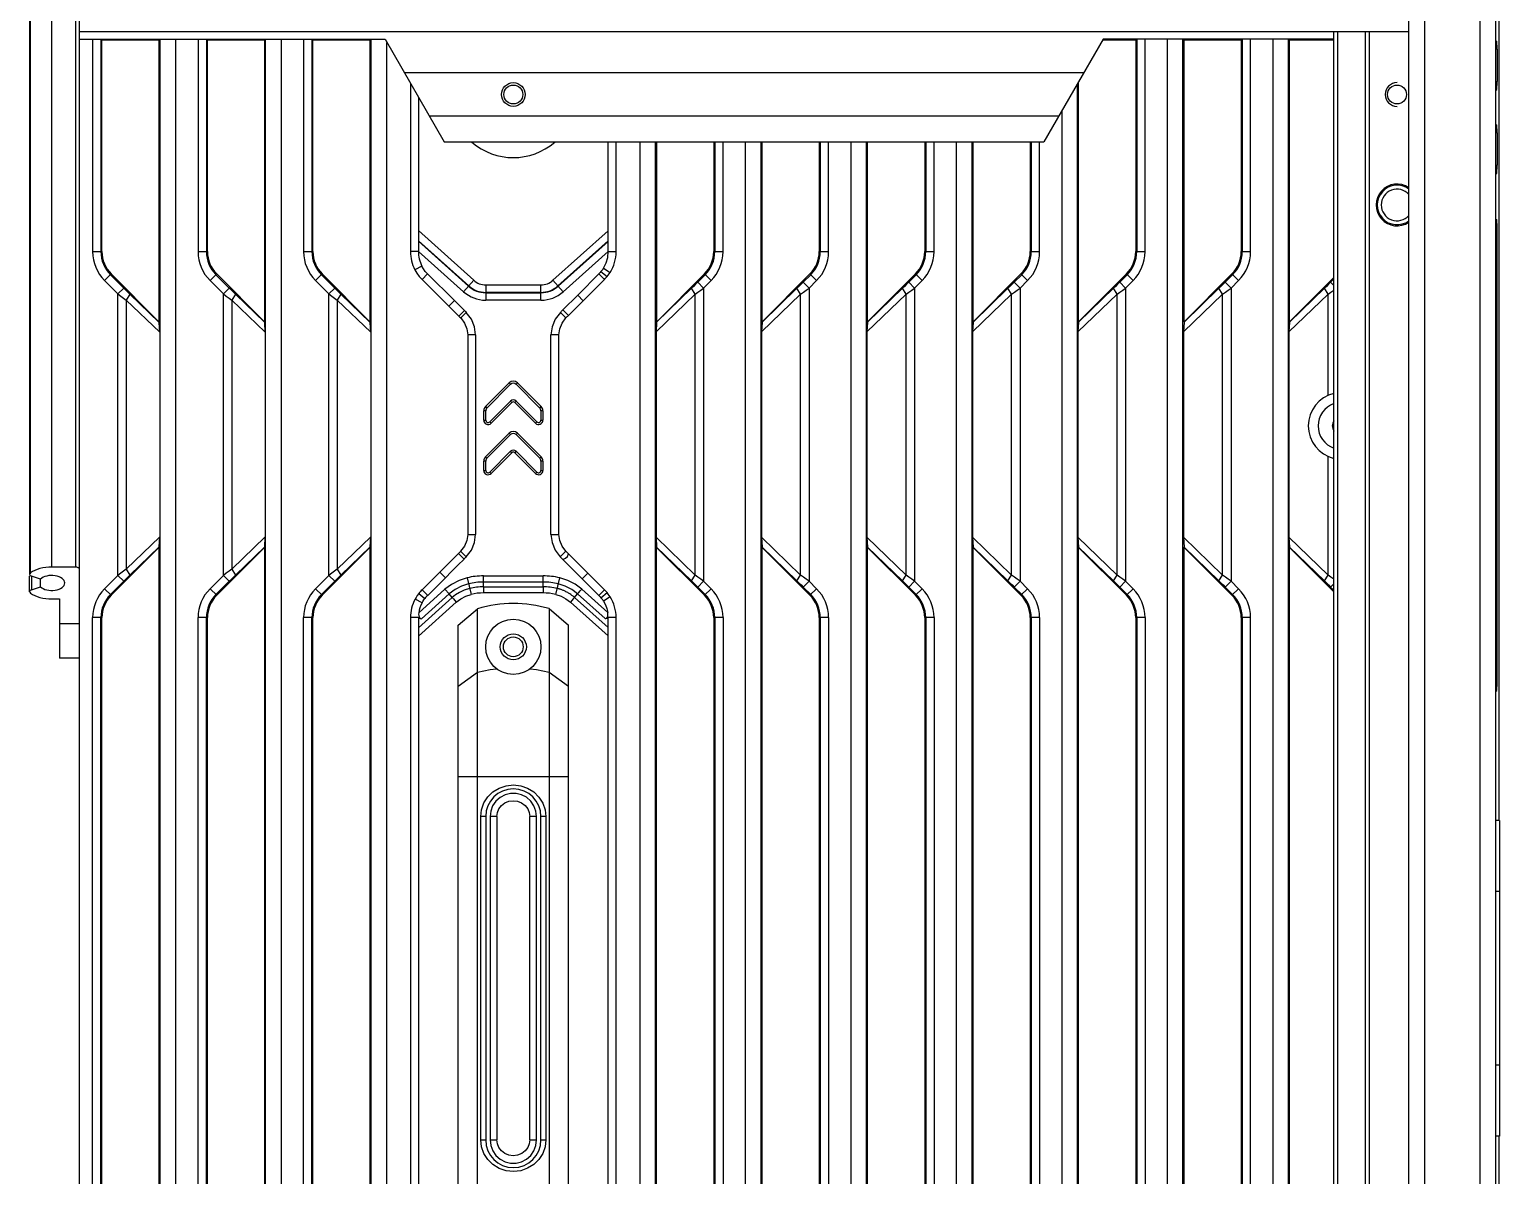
# Model space of a CAD drawing. Header units: millimetres. Extents: x -3132 to 28633, y 682 to 5849.
# Drawn here: x 3593.8 to 3780.2, y 1926.2 to 2071.5 of the extents above; entities that cross this region are included whole.
import ezdxf

# ---------------------------------------------------------------- set-up
doc = ezdxf.new("R2010")
doc.units = ezdxf.units.MM

msp = doc.modelspace()

# ---------------------------------------------------------------- linework, layer by layer
at = {"linetype": 'Continuous'}
for p, q in [((3600.154, 1837.759), (3600.154, 2564.759)), ((3768.654, 1864.759), (3768.654, 2537.759)), ((3770.654, 2537.759), (3770.654, 1864.759)), ((3777.654, 2537.759), (3777.654, 1864.759)), ((3779.654, 2537.759), (3779.654, 1864.759)), ((3593.957, 2002.639), (3593.957, 2166.992)), ((3596.654, 2003.372), (3596.654, 2166.259)), ((3599.654, 2166.259), (3599.654, 2003.372)), ((3780.054, 2076.159), (3780.054, 1971.259)), ((3593.842, 2075.373), (3593.842, 2002.455)), ((3600.154, 2071.259), (3768.654, 2071.259)), ((3600.154, 2070.259), (3638.898, 2070.259)), ((3601.83, 2070.259), (3601.83, 2043.343)), ((3602.895, 2070.265), (3602.883, 2043.343)), ((3610.244, 2070.127), (3603.018, 2070.127)), ((3603.018, 2043.343), (3603.018, 2070.127)), ((3610.375, 2070.258), (3610.244, 2070.127)), ((3610.244, 2070.127), (3610.244, 2034.46)), ((3610.386, 1847.259), (3610.386, 2070.259)), ((3612.383, 1847.259), (3612.383, 2070.259)), ((3615.2, 2070.259), (3615.2, 2043.343)), ((3616.265, 2070.265), (3616.253, 2043.343)), ((3623.614, 2070.127), (3616.388, 2070.127)), ((3616.388, 2043.343), (3616.388, 2070.127)), ((3623.745, 2070.258), (3623.614, 2070.127)), ((3623.614, 2070.127), (3623.614, 2034.46)), ((3623.756, 1847.259), (3623.756, 2070.259)), ((3625.753, 1847.259), (3625.753, 2070.259)), ((3628.57, 2070.259), (3628.57, 2043.343)), ((3629.635, 2070.265), (3629.623, 2043.343)), ((3636.984, 2070.127), (3629.758, 2070.127)), ((3629.758, 2043.343), (3629.758, 2070.127)), ((3637.115, 2070.258), (3636.984, 2070.127)), ((3636.984, 2070.127), (3636.984, 2034.46)), ((3637.126, 1847.259), (3637.126, 2070.259)), ((3638.898, 2070.259), (3646.404, 2057.259)), ((3729.909, 2070.259), (3722.404, 2057.259)), ((3734.03, 2070.127), (3729.833, 2070.127)), ((3759.154, 2070.259), (3729.909, 2070.259)), ((3734.118, 2070.216), (3734.03, 2070.127)), ((3734.03, 2070.127), (3734.03, 2043.343)), ((3734.156, 2070.259), (3734.118, 2070.216)), ((3734.162, 2070.265), (3734.164, 2043.343)), ((3735.217, 2043.343), (3735.217, 2070.259)), ((3738.035, 2070.259), (3738.035, 1847.259)), ((3740.027, 1847.259), (3740.027, 2070.259)), ((3740.042, 2070.258), (3740.173, 2070.127)), ((3747.4, 2070.127), (3740.173, 2070.127)), ((3740.173, 2034.455), (3740.173, 2070.127)), ((3747.488, 2070.216), (3747.4, 2070.127)), ((3747.4, 2070.127), (3747.4, 2043.343)), ((3747.526, 2070.259), (3747.488, 2070.216)), ((3747.532, 2070.265), (3747.534, 2043.343)), ((3748.587, 2043.343), (3748.587, 2070.259)), ((3751.405, 2070.259), (3751.405, 1865.259)), ((3753.397, 1865.259), (3753.397, 2070.259)), ((3753.412, 2070.258), (3753.543, 2070.127)), ((3759.154, 2070.127), (3753.543, 2070.127)), ((3753.543, 2034.455), (3753.543, 2070.127)), ((3759.154, 1865.259), (3759.154, 2071.259)), ((3759.654, 1865.259), (3759.654, 2071.259)), ((3763.154, 1867.259), (3763.154, 2071.259)), ((3763.654, 1890.259), (3763.654, 2071.259)), ((3639.123, 1847.259), (3639.123, 2069.87)), ((3779.654, 2070.119), (3779.784, 2069.988)), ((3779.654, 2069.988), (3779.784, 2069.988)), ((3779.834, 2068.99), (3779.654, 2068.99)), ((3779.834, 2068.99), (3779.834, 2064.888)), ((3727.455, 2066.009), (3641.352, 2066.009)), ((3642.124, 2064.672), (3642.124, 2043.343)), ((3726.657, 1847.259), (3726.657, 2064.627)), ((3726.803, 2034.455), (3726.803, 2064.879)), ((3779.654, 2064.888), (3779.834, 2064.888)), ((3643.123, 2062.941), (3643.123, 2043.374)), ((3779.784, 2063.889), (3779.654, 2063.889)), ((3779.654, 2063.759), (3779.784, 2063.889)), ((3724.665, 2061.175), (3724.665, 1847.259)), ((3724.28, 2060.509), (3644.527, 2060.509)), ((3779.654, 2059.517), (3779.784, 2059.387)), ((3779.654, 2059.387), (3779.784, 2059.387)), ((3646.404, 2057.259), (3722.404, 2057.259)), ((3667.185, 2043.359), (3667.185, 2057.259)), ((3668.184, 2043.347), (3668.184, 2057.259)), ((3671.185, 2057.259), (3671.185, 1847.259)), ((3673.177, 1847.259), (3673.177, 2057.259)), ((3673.323, 2034.455), (3673.323, 2057.259)), ((3680.55, 2057.259), (3680.55, 2043.343)), ((3680.683, 2057.259), (3680.684, 2043.343)), ((3681.737, 2043.343), (3681.737, 2057.259)), ((3684.555, 2057.259), (3684.555, 1847.259)), ((3686.547, 1847.259), (3686.547, 2057.259)), ((3686.693, 2034.455), (3686.693, 2057.259)), ((3693.92, 2057.259), (3693.92, 2043.343)), ((3694.053, 2057.259), (3694.054, 2043.343)), ((3695.107, 2043.343), (3695.107, 2057.259)), ((3697.925, 2057.259), (3697.925, 1847.259)), ((3699.917, 1847.259), (3699.917, 2057.259)), ((3700.063, 2034.455), (3700.063, 2057.259)), ((3707.29, 2057.259), (3707.29, 2043.343)), ((3707.423, 2057.259), (3707.424, 2043.343)), ((3708.477, 2043.343), (3708.477, 2057.259)), ((3711.295, 2057.259), (3711.295, 1847.259)), ((3713.287, 1847.259), (3713.287, 2057.259)), ((3713.433, 2034.455), (3713.433, 2057.259)), ((3720.66, 2057.259), (3720.66, 2043.343)), ((3720.793, 2057.259), (3720.794, 2043.343)), ((3721.847, 2043.343), (3721.847, 2057.259)), ((3779.834, 2058.388), (3779.654, 2058.388)), ((3779.834, 2058.388), (3779.834, 2054.286)), ((3779.654, 2054.286), (3779.834, 2054.286)), ((3779.784, 2053.287), (3779.654, 2053.287)), ((3779.654, 2053.157), (3779.784, 2053.287)), ((3650.13, 2039.715), (3643.123, 2046.002)), ((3667.184, 2045.976), (3660.181, 2039.712)), ((3779.654, 2047.517), (3779.784, 2047.387)), ((3779.654, 2047.387), (3779.784, 2047.387)), ((3779.834, 2046.388), (3779.654, 2046.388)), ((3779.834, 1988.716), (3779.834, 2046.388)), ((3649.497, 2039.009), (3643.124, 2044.727)), ((3643.124, 2044.668), (3649.467, 2038.976)), ((3667.184, 2044.703), (3660.814, 2039.005)), ((3660.843, 2038.972), (3667.184, 2044.644)), ((3601.83, 2043.343), (3603.018, 2043.343)), ((3615.2, 2043.343), (3616.388, 2043.343)), ((3628.57, 2043.343), (3629.758, 2043.343)), ((3643.124, 2043.374), (3648.834, 2038.27)), ((3661.476, 2038.265), (3667.184, 2043.359)), ((3667.185, 2043.359), (3668.184, 2043.344)), ((3680.55, 2043.343), (3681.737, 2043.343)), ((3693.92, 2043.343), (3695.107, 2043.343)), ((3707.29, 2043.343), (3708.477, 2043.343)), ((3720.66, 2043.343), (3721.847, 2043.343)), ((3734.03, 2043.343), (3735.217, 2043.343)), ((3747.4, 2043.343), (3748.587, 2043.343)), ((3604.189, 2040.514), (3603.349, 2039.674)), ((3604.094, 2040.419), (3605.782, 2038.732)), ((3610.244, 2034.46), (3604.189, 2040.514)), ((3617.559, 2040.514), (3616.719, 2039.674)), ((3617.464, 2040.419), (3619.152, 2038.732)), ((3623.614, 2034.46), (3617.559, 2040.514)), ((3630.929, 2040.514), (3630.089, 2039.674)), ((3630.834, 2040.419), (3632.522, 2038.732)), ((3636.984, 2034.46), (3630.929, 2040.514)), ((3643.571, 2041.505), (3642.679, 2041.053)), ((3644.291, 2040.531), (3643.59, 2039.818)), ((3647.695, 2037.132), (3644.291, 2040.531)), ((3666.087, 2040.62), (3663.31, 2037.835)), ((3665.997, 2040.529), (3666.699, 2039.817)), ((3666.264, 2040.817), (3667.03, 2040.175)), ((3666.585, 2041.243), (3667.428, 2040.703)), ((3679.378, 2040.514), (3673.323, 2034.455)), ((3679.473, 2040.419), (3678.523, 2039.469)), ((3680.218, 2039.674), (3679.378, 2040.514)), ((3692.748, 2040.514), (3686.693, 2034.455)), ((3692.843, 2040.419), (3691.893, 2039.469)), ((3693.588, 2039.674), (3692.748, 2040.514)), ((3706.118, 2040.514), (3700.063, 2034.455)), ((3706.213, 2040.419), (3705.263, 2039.469)), ((3706.958, 2039.674), (3706.118, 2040.514)), ((3719.488, 2040.514), (3713.433, 2034.455)), ((3719.583, 2040.419), (3718.633, 2039.469)), ((3720.328, 2039.674), (3719.488, 2040.514)), ((3732.858, 2040.514), (3726.803, 2034.455)), ((3732.953, 2040.419), (3732.003, 2039.469)), ((3733.698, 2039.674), (3732.858, 2040.514)), ((3746.228, 2040.514), (3740.173, 2034.455)), ((3746.323, 2040.419), (3745.373, 2039.469)), ((3747.068, 2039.674), (3746.228, 2040.514)), ((3603.349, 2039.674), (3605.037, 2037.987)), ((3605.037, 2037.987), (3605.782, 2038.732)), ((3616.719, 2039.674), (3618.407, 2037.987)), ((3618.407, 2037.987), (3619.152, 2038.732)), ((3630.089, 2039.674), (3631.777, 2037.987)), ((3631.777, 2037.987), (3632.522, 2038.732)), ((3643.59, 2039.818), (3646.989, 2036.424)), ((3648.834, 2038.27), (3650.13, 2039.715)), ((3651.653, 2039.132), (3658.662, 2039.132)), ((3651.653, 2039.132), (3651.653, 2037.19)), ((3658.662, 2037.19), (3658.662, 2039.132)), ((3660.181, 2039.712), (3661.476, 2038.265)), ((3664.018, 2037.128), (3666.699, 2039.817)), ((3677.736, 2038.696), (3673.309, 2034.422)), ((3678.199, 2037.951), (3677.736, 2038.696)), ((3678.523, 2039.469), (3679.268, 2038.724)), ((3679.268, 2038.724), (3680.218, 2039.674)), ((3679.268, 2038.724), (3679.268, 2001.581)), ((3691.106, 2038.696), (3686.679, 2034.422)), ((3691.569, 2037.951), (3691.106, 2038.696)), ((3691.893, 2039.469), (3692.638, 2038.724)), ((3692.638, 2038.724), (3693.588, 2039.674)), ((3692.638, 2038.724), (3692.638, 2001.581)), ((3704.476, 2038.696), (3700.049, 2034.422)), ((3704.939, 2037.951), (3704.476, 2038.696)), ((3705.263, 2039.469), (3706.008, 2038.724)), ((3706.008, 2038.724), (3706.958, 2039.674)), ((3706.008, 2038.724), (3706.008, 2001.581)), ((3717.846, 2038.696), (3713.419, 2034.422)), ((3718.309, 2037.951), (3717.846, 2038.696)), ((3718.633, 2039.469), (3719.378, 2038.724)), ((3719.378, 2038.724), (3720.328, 2039.674)), ((3719.378, 2038.724), (3719.378, 2001.581)), ((3731.216, 2038.696), (3726.789, 2034.422)), ((3731.679, 2037.951), (3731.216, 2038.696)), ((3732.003, 2039.469), (3732.748, 2038.724)), ((3732.748, 2038.724), (3733.698, 2039.674)), ((3732.748, 2038.724), (3732.748, 2001.581)), ((3744.586, 2038.696), (3740.159, 2034.422)), ((3745.049, 2037.951), (3744.586, 2038.696)), ((3745.373, 2039.469), (3746.118, 2038.724)), ((3746.118, 2038.724), (3747.068, 2039.674)), ((3746.118, 2038.724), (3746.118, 2001.581)), ((3757.956, 2038.696), (3753.529, 2034.422)), ((3759.154, 2040.07), (3753.543, 2034.455)), ((3758.419, 2037.951), (3757.956, 2038.696)), ((3758.743, 2039.469), (3759.154, 2039.88)), ((3758.743, 2039.469), (3759.154, 2039.058)), ((3605.037, 2002.318), (3605.037, 2037.987)), ((3606.568, 2037.959), (3606.106, 2037.214)), ((3606.106, 2037.214), (3610.347, 2033.118)), ((3606.106, 2037.214), (3606.106, 2003.091)), ((3610.279, 2034.376), (3606.568, 2037.959)), ((3618.407, 2002.318), (3618.407, 2037.987)), ((3619.938, 2037.959), (3619.476, 2037.214)), ((3619.476, 2037.214), (3623.717, 2033.118)), ((3619.476, 2037.214), (3619.476, 2003.091)), ((3623.649, 2034.376), (3619.938, 2037.959)), ((3631.777, 2002.318), (3631.777, 2037.987)), ((3633.308, 2037.959), (3632.846, 2037.214)), ((3632.846, 2037.214), (3637.087, 2033.118)), ((3632.846, 2037.214), (3632.846, 2003.091)), ((3637.019, 2034.376), (3633.308, 2037.959)), ((3647.695, 2037.132), (3646.989, 2036.425)), ((3648.971, 2035.864), (3647.695, 2037.132)), ((3658.662, 2038.183), (3651.653, 2038.183)), ((3651.653, 2038.139), (3658.662, 2038.139)), ((3658.662, 2037.19), (3651.653, 2037.19)), ((3663.31, 2037.835), (3664.017, 2037.129)), ((3673.238, 2033.16), (3678.199, 2037.951)), ((3678.199, 2002.354), (3678.199, 2037.951)), ((3686.608, 2033.16), (3691.569, 2037.951)), ((3691.569, 2002.354), (3691.569, 2037.951)), ((3699.978, 2033.16), (3704.939, 2037.951)), ((3704.939, 2002.354), (3704.939, 2037.951)), ((3713.348, 2033.16), (3718.309, 2037.951)), ((3718.309, 2002.354), (3718.309, 2037.951)), ((3726.718, 2033.16), (3731.679, 2037.951)), ((3731.679, 2002.354), (3731.679, 2037.951)), ((3740.088, 2033.16), (3745.049, 2037.951)), ((3745.049, 2002.354), (3745.049, 2037.951)), ((3753.458, 2033.16), (3758.419, 2037.951)), ((3758.419, 2025.139), (3758.419, 2037.951)), ((3646.989, 2036.424), (3648.266, 2035.155)), ((3648.266, 2035.155), (3648.971, 2035.864)), ((3649.195, 2035.642), (3648.486, 2034.936)), ((3661.116, 2035.65), (3661.824, 2034.944)), ((3662.15, 2035.268), (3661.443, 2035.975)), ((3610.244, 2034.46), (3610.279, 2034.376)), ((3610.347, 2033.118), (3610.279, 2034.376)), ((3610.347, 2033.118), (3610.347, 2007.187)), ((3623.614, 2034.46), (3623.649, 2034.376)), ((3623.717, 2033.118), (3623.649, 2034.376)), ((3623.717, 2033.118), (3623.717, 2007.187)), ((3636.984, 2034.46), (3637.019, 2034.376)), ((3637.087, 2033.118), (3637.019, 2034.376)), ((3637.087, 2033.118), (3637.087, 2007.187)), ((3673.306, 2034.424), (3673.238, 2033.16)), ((3673.238, 2033.16), (3673.238, 2007.145)), ((3673.323, 2034.454), (3673.306, 2034.424)), ((3686.676, 2034.424), (3686.608, 2033.16)), ((3686.608, 2033.16), (3686.608, 2007.145)), ((3686.693, 2034.454), (3686.676, 2034.424)), ((3700.046, 2034.424), (3699.978, 2033.16)), ((3699.978, 2033.16), (3699.978, 2007.145)), ((3700.063, 2034.454), (3700.046, 2034.424)), ((3713.416, 2034.424), (3713.348, 2033.16)), ((3713.348, 2033.16), (3713.348, 2007.145)), ((3713.433, 2034.454), (3713.416, 2034.424)), ((3726.786, 2034.424), (3726.718, 2033.16)), ((3726.718, 2033.16), (3726.718, 2007.145)), ((3726.803, 2034.454), (3726.786, 2034.424)), ((3740.156, 2034.424), (3740.088, 2033.16)), ((3740.088, 2033.16), (3740.088, 2007.145)), ((3740.173, 2034.454), (3740.156, 2034.424)), ((3753.526, 2034.424), (3753.458, 2033.16)), ((3753.458, 2033.16), (3753.458, 2007.145)), ((3753.543, 2034.454), (3753.526, 2034.424)), ((3650.377, 2032.805), (3649.377, 2032.805)), ((3649.377, 2032.805), (3649.377, 2007.5)), ((3650.377, 2032.805), (3650.377, 2007.501)), ((3660.928, 2032.804), (3659.928, 2032.804)), ((3659.928, 2007.5), (3659.928, 2032.804)), ((3660.928, 2007.5), (3660.928, 2032.804)), ((3654.623, 2026.703), (3651.623, 2023.703)), ((3651.8, 2023.527), (3654.8, 2026.527)), ((3654.8, 2026.527), (3654.623, 2026.703)), ((3655.684, 2026.703), (3655.507, 2026.527)), ((3655.507, 2026.527), (3658.507, 2023.527)), ((3658.684, 2023.703), (3655.684, 2026.703)), ((3651.623, 2023.703), (3651.8, 2023.527)), ((3654.8, 2024.405), (3652.166, 2021.771)), ((3652.343, 2021.594), (3654.977, 2024.229)), ((3654.977, 2024.229), (3654.8, 2024.405)), ((3655.507, 2024.405), (3655.33, 2024.229)), ((3655.33, 2024.229), (3657.965, 2021.594)), ((3658.142, 2021.771), (3655.507, 2024.405)), ((3658.507, 2023.527), (3658.684, 2023.703)), ((3651.654, 2023.173), (3651.404, 2023.173)), ((3651.404, 2021.983), (3651.404, 2023.173)), ((3651.404, 2021.983), (3651.654, 2021.983)), ((3651.654, 2021.983), (3651.654, 2023.173)), ((3652.166, 2021.771), (3652.343, 2021.594)), ((3657.965, 2021.594), (3658.142, 2021.771)), ((3658.904, 2023.173), (3658.654, 2023.173)), ((3658.654, 2023.173), (3658.654, 2021.983)), ((3658.654, 2021.983), (3658.904, 2021.983)), ((3658.904, 2023.173), (3658.904, 2021.983)), ((3654.623, 2020.339), (3651.623, 2017.339)), ((3651.8, 2017.163), (3654.8, 2020.163)), ((3654.8, 2020.163), (3654.623, 2020.339)), ((3655.684, 2020.339), (3655.507, 2020.163)), ((3655.507, 2020.163), (3658.507, 2017.163)), ((3658.684, 2017.339), (3655.684, 2020.339)), ((3654.8, 2018.041), (3652.166, 2015.407)), ((3654.977, 2017.865), (3654.8, 2018.041)), ((3655.507, 2018.041), (3655.33, 2017.865)), ((3658.142, 2015.407), (3655.507, 2018.041)), ((3651.654, 2016.809), (3651.404, 2016.809)), ((3651.404, 2015.619), (3651.404, 2016.809)), ((3651.623, 2017.339), (3651.8, 2017.163)), ((3651.654, 2015.619), (3651.654, 2016.809)), ((3652.343, 2015.23), (3654.977, 2017.865)), ((3655.33, 2017.865), (3657.965, 2015.23)), ((3658.507, 2017.163), (3658.684, 2017.339)), ((3658.904, 2016.809), (3658.654, 2016.809)), ((3658.654, 2016.809), (3658.654, 2015.619)), ((3658.904, 2016.809), (3658.904, 2015.619)), ((3758.419, 2002.354), (3758.419, 2017.379)), ((3651.404, 2015.619), (3651.654, 2015.619)), ((3652.166, 2015.407), (3652.343, 2015.23)), ((3657.965, 2015.23), (3658.142, 2015.407)), ((3658.654, 2015.619), (3658.904, 2015.619)), ((3610.347, 2007.187), (3606.106, 2003.091)), ((3610.279, 2005.929), (3610.347, 2007.187)), ((3623.717, 2007.187), (3619.476, 2003.091)), ((3623.649, 2005.929), (3623.717, 2007.187)), ((3637.087, 2007.187), (3632.846, 2003.091)), ((3637.019, 2005.929), (3637.087, 2007.187)), ((3649.377, 2007.501), (3650.377, 2007.501)), ((3659.928, 2007.5), (3660.928, 2007.5)), ((3678.199, 2002.354), (3673.238, 2007.145)), ((3673.238, 2007.145), (3673.307, 2005.876)), ((3691.569, 2002.354), (3686.608, 2007.145)), ((3686.608, 2007.145), (3686.677, 2005.876)), ((3704.939, 2002.354), (3699.978, 2007.145)), ((3699.978, 2007.145), (3700.047, 2005.876)), ((3718.309, 2002.354), (3713.348, 2007.145)), ((3713.348, 2007.145), (3713.417, 2005.876)), ((3731.679, 2002.354), (3726.718, 2007.145)), ((3726.718, 2007.145), (3726.787, 2005.876)), ((3745.049, 2002.354), (3740.088, 2007.145)), ((3740.088, 2007.145), (3740.157, 2005.876)), ((3758.419, 2002.354), (3753.458, 2007.145)), ((3753.458, 2007.145), (3753.527, 2005.876)), ((3604.189, 1999.79), (3610.244, 2005.845)), ((3606.568, 2002.346), (3610.279, 2005.929)), ((3610.244, 2005.845), (3610.279, 2005.929)), ((3610.244, 2005.845), (3610.244, 1896.673)), ((3617.559, 1999.79), (3623.614, 2005.845)), ((3619.938, 2002.346), (3623.649, 2005.929)), ((3623.614, 2005.845), (3623.649, 2005.929)), ((3623.614, 2005.845), (3623.614, 1896.673)), ((3630.929, 1999.79), (3636.984, 2005.845)), ((3633.308, 2002.346), (3637.019, 2005.929)), ((3636.984, 2005.845), (3637.019, 2005.929)), ((3636.984, 2005.845), (3636.984, 1896.673)), ((3648.2, 2005.085), (3648.907, 2004.377)), ((3649.189, 2004.657), (3648.481, 2005.364)), ((3661.11, 2004.661), (3661.819, 2005.366)), ((3664.594, 2002.587), (3662.152, 2005.035)), ((3673.312, 2005.88), (3677.736, 2001.609)), ((3673.322, 2005.856), (3679.378, 1999.791)), ((3673.322, 1896.667), (3673.322, 2005.856)), ((3686.682, 2005.88), (3691.106, 2001.609)), ((3686.692, 2005.856), (3692.748, 1999.791)), ((3686.692, 1896.667), (3686.692, 2005.856)), ((3700.052, 2005.88), (3704.476, 2001.609)), ((3700.062, 2005.856), (3706.118, 1999.791)), ((3700.062, 1896.667), (3700.062, 2005.856)), ((3713.422, 2005.88), (3717.846, 2001.609)), ((3713.432, 2005.856), (3719.488, 1999.791)), ((3713.432, 1896.667), (3713.432, 2005.856)), ((3726.792, 2005.88), (3731.216, 2001.609)), ((3726.802, 2005.856), (3732.858, 1999.791)), ((3726.802, 1896.667), (3726.802, 2005.856)), ((3740.162, 2005.88), (3744.586, 2001.609)), ((3740.172, 2005.856), (3746.228, 1999.791)), ((3740.172, 1896.667), (3740.172, 2005.856)), ((3753.532, 2005.88), (3757.956, 2001.609)), ((3753.542, 2005.856), (3759.154, 2000.235)), ((3753.542, 1896.667), (3753.542, 2005.856)), ((3599.654, 2003.372), (3596.654, 2003.372)), ((3606.106, 2003.091), (3606.568, 2002.346)), ((3619.476, 2003.091), (3619.938, 2002.346)), ((3632.846, 2003.091), (3633.308, 2002.346)), ((3661.445, 2004.328), (3663.887, 2001.88)), ((3593.842, 2000.248), (3593.842, 2002.205)), ((3595.225, 2001.828), (3594.092, 2002.205)), ((3594.092, 2002.205), (3594.092, 2000.498)), ((3595.225, 2000.875), (3595.225, 2001.828)), ((3605.037, 2002.318), (3603.349, 2000.63)), ((3604.094, 1999.885), (3605.782, 2001.573)), ((3605.782, 2001.573), (3605.037, 2002.318)), ((3618.407, 2002.318), (3616.719, 2000.63)), ((3617.464, 1999.885), (3619.152, 2001.573)), ((3619.152, 2001.573), (3618.407, 2002.318)), ((3631.777, 2002.318), (3630.089, 2000.63)), ((3630.834, 1999.885), (3632.522, 2001.573)), ((3632.522, 2001.573), (3631.777, 2002.318)), ((3645.834, 2002.713), (3643.603, 2000.5)), ((3644.301, 1999.784), (3646.541, 2002.005)), ((3646.541, 2002.005), (3645.834, 2002.713)), ((3649.29, 2002.006), (3649.804, 1999.906)), ((3658.929, 2001.463), (3651.379, 2001.462)), ((3651.379, 2000.863), (3651.379, 2001.462)), ((3651.384, 2002.243), (3658.923, 2002.244)), ((3658.928, 2000.863), (3658.929, 2001.463)), ((3660.526, 1999.904), (3661.044, 2002.002)), ((3663.887, 2001.88), (3664.594, 2002.587)), ((3663.887, 2001.88), (3666.01, 1999.763)), ((3666.712, 2000.475), (3664.594, 2002.587)), ((3677.736, 2001.609), (3678.199, 2002.354)), ((3679.268, 2001.581), (3678.523, 2000.836)), ((3680.218, 2000.63), (3679.268, 2001.581)), ((3691.106, 2001.609), (3691.569, 2002.354)), ((3692.638, 2001.581), (3691.893, 2000.836)), ((3693.588, 2000.63), (3692.638, 2001.581)), ((3704.476, 2001.609), (3704.939, 2002.354)), ((3706.008, 2001.581), (3705.263, 2000.836)), ((3706.958, 2000.63), (3706.008, 2001.581)), ((3717.846, 2001.609), (3718.309, 2002.354)), ((3719.378, 2001.581), (3718.633, 2000.836)), ((3720.328, 2000.63), (3719.378, 2001.581)), ((3731.216, 2001.609), (3731.679, 2002.354)), ((3732.748, 2001.581), (3732.003, 2000.836)), ((3733.698, 2000.63), (3732.748, 2001.581)), ((3744.586, 2001.609), (3745.049, 2002.354)), ((3746.118, 2001.581), (3745.373, 2000.836)), ((3747.068, 2000.63), (3746.118, 2001.581)), ((3757.956, 2001.609), (3758.419, 2002.354)), ((3759.154, 2001.238), (3758.743, 2000.836)), ((3594.092, 2000.498), (3595.225, 2000.875)), ((3596.654, 1999.331), (3597.654, 1999.331)), ((3597.654, 1999.331), (3597.654, 1991.825)), ((3603.349, 2000.63), (3604.189, 1999.79)), ((3616.719, 2000.63), (3617.559, 1999.79)), ((3630.089, 2000.63), (3630.929, 1999.79)), ((3643.124, 1995.675), (3647.409, 1999.52)), ((3643.166, 2000.014), (3643.952, 1999.396)), ((3646.49, 2000.55), (3643.17, 1997.571)), ((3647.007, 1999.965), (3643.499, 1996.817)), ((3644.301, 1999.784), (3643.603, 2000.5)), ((3646.49, 2000.55), (3647.007, 1999.965)), ((3647.409, 1999.52), (3647.007, 1999.965)), ((3647.409, 1999.52), (3647.555, 1999.358)), ((3647.555, 1999.358), (3647.926, 1998.935)), ((3658.936, 2000.082), (3651.372, 2000.082)), ((3651.379, 2000.863), (3658.928, 2000.863)), ((3662.76, 1999.362), (3662.388, 1998.94)), ((3662.904, 1999.527), (3662.76, 1999.362)), ((3662.904, 1999.527), (3663.305, 1999.972)), ((3662.904, 1999.527), (3667.184, 1995.698)), ((3666.808, 1996.838), (3663.305, 1999.972)), ((3667.132, 1997.597), (3663.822, 2000.558)), ((3666.01, 1999.763), (3666.712, 2000.475)), ((3666.263, 1999.489), (3667.028, 2000.132)), ((3667.439, 1999.585), (3666.589, 1999.06)), ((3678.523, 2000.836), (3679.473, 1999.885)), ((3679.378, 1999.791), (3680.218, 2000.63)), ((3691.893, 2000.836), (3692.843, 1999.885)), ((3692.748, 1999.791), (3693.588, 2000.63)), ((3705.263, 2000.836), (3706.213, 1999.885)), ((3706.118, 1999.791), (3706.958, 2000.63)), ((3718.633, 2000.836), (3719.583, 1999.885)), ((3719.488, 1999.791), (3720.328, 2000.63)), ((3732.003, 2000.836), (3732.953, 1999.885)), ((3732.858, 1999.791), (3733.698, 2000.63)), ((3745.373, 2000.836), (3746.323, 1999.885)), ((3746.228, 1999.791), (3747.068, 2000.63)), ((3758.743, 2000.836), (3759.154, 2000.425)), ((3643.585, 1998.827), (3642.697, 1999.287)), ((3643.126, 1994.628), (3647.926, 1998.935)), ((3648.154, 1995.993), (3650.618, 1998.085)), ((3650.618, 1904.433), (3650.618, 1998.085)), ((3659.685, 1998.097), (3662.154, 1996.004)), ((3659.685, 1998.097), (3659.685, 1904.421)), ((3662.388, 1998.94), (3667.184, 1994.651)), ((3600.154, 1996.155), (3597.654, 1996.155)), ((3603.018, 1996.962), (3601.83, 1996.962)), ((3601.83, 1905.556), (3601.83, 1996.962)), ((3602.883, 1905.556), (3602.883, 1996.962)), ((3603.018, 1905.556), (3603.018, 1996.962)), ((3616.388, 1996.962), (3615.2, 1996.962)), ((3615.2, 1905.556), (3615.2, 1996.962)), ((3616.253, 1905.556), (3616.253, 1996.962)), ((3616.388, 1905.556), (3616.388, 1996.962)), ((3629.758, 1996.962), (3628.57, 1996.962)), ((3628.57, 1905.556), (3628.57, 1996.962)), ((3629.623, 1905.556), (3629.623, 1996.962)), ((3629.758, 1905.556), (3629.758, 1996.962)), ((3643.269, 1996.962), (3642.124, 1996.962)), ((3642.124, 1996.962), (3642.124, 1905.556)), ((3643.124, 1996.883), (3643.499, 1996.817)), ((3643.125, 1996.883), (3643.125, 1905.902)), ((3648.154, 1906.524), (3648.154, 1995.993)), ((3662.154, 1906.514), (3662.154, 1996.004)), ((3666.808, 1996.838), (3667.184, 1996.906)), ((3668.184, 1996.958), (3667.016, 1996.958)), ((3667.184, 1905.881), (3667.184, 1996.906)), ((3668.183, 1905.556), (3668.183, 1996.952)), ((3681.737, 1996.962), (3680.55, 1996.962)), ((3680.55, 1996.962), (3680.55, 1905.556)), ((3680.684, 1996.962), (3680.684, 1905.556)), ((3681.737, 1996.962), (3681.737, 1905.556)), ((3695.107, 1996.962), (3693.92, 1996.962)), ((3693.92, 1996.962), (3693.92, 1905.556)), ((3694.054, 1996.962), (3694.054, 1905.556)), ((3695.107, 1996.962), (3695.107, 1905.556)), ((3708.477, 1996.962), (3707.29, 1996.962)), ((3707.29, 1996.962), (3707.29, 1905.556)), ((3707.424, 1996.962), (3707.424, 1905.556)), ((3708.477, 1996.962), (3708.477, 1905.556)), ((3721.847, 1996.962), (3720.66, 1996.962)), ((3720.66, 1996.962), (3720.66, 1905.556)), ((3720.794, 1996.962), (3720.794, 1905.556)), ((3721.847, 1996.962), (3721.847, 1905.556)), ((3735.217, 1996.962), (3734.03, 1996.962)), ((3734.03, 1996.962), (3734.03, 1905.556)), ((3734.164, 1996.962), (3734.164, 1905.556)), ((3735.217, 1996.962), (3735.217, 1905.556)), ((3748.587, 1996.962), (3747.4, 1996.962)), ((3747.4, 1996.962), (3747.4, 1905.556)), ((3747.534, 1996.962), (3747.534, 1905.556)), ((3748.587, 1905.556), (3748.587, 1996.962)), ((3600.154, 1991.825), (3597.654, 1991.825)), ((3648.154, 1988.258), (3650.618, 1990.033)), ((3659.685, 1990.044), (3662.154, 1988.267)), ((3779.654, 1988.716), (3779.834, 1988.716)), ((3779.784, 1987.718), (3779.654, 1987.718)), ((3779.654, 1987.588), (3779.784, 1987.718)), ((3662.154, 1976.785), (3648.154, 1976.785)), ((3651.654, 1971.759), (3651.032, 1971.759)), ((3651.032, 1930.759), (3651.032, 1971.759)), ((3651.654, 1971.759), (3651.654, 1930.759)), ((3653.069, 1971.759), (3652.204, 1971.759)), ((3652.204, 1971.759), (3652.204, 1930.759)), ((3653.069, 1971.759), (3653.069, 1930.759)), ((3658.104, 1971.759), (3657.237, 1971.759)), ((3657.237, 1930.759), (3657.237, 1971.759)), ((3658.104, 1930.759), (3658.104, 1971.759)), ((3659.274, 1971.759), (3658.654, 1971.759)), ((3658.654, 1930.759), (3658.654, 1971.759)), ((3659.274, 1971.759), (3659.274, 1930.759)), ((3780.154, 1971.259), (3779.654, 1971.259)), ((3780.154, 1971.259), (3780.154, 1931.259)), ((3780.154, 1962.259), (3779.654, 1962.259)), ((3780.154, 1940.259), (3779.654, 1940.259)), ((3651.032, 1930.759), (3651.654, 1930.759)), ((3652.204, 1930.759), (3653.069, 1930.759)), ((3657.237, 1930.759), (3658.104, 1930.759)), ((3658.654, 1930.759), (3659.274, 1930.759)), ((3780.154, 1931.259), (3779.654, 1931.259)), ((3780.054, 1931.259), (3780.054, 1864.759))]:
    msp.add_line(p, q, dxfattribs=at)
for points in [[(3602.891, 2070.259), (3602.929, 2070.216), (3603.018, 2070.127)], [(3616.261, 2070.259), (3616.299, 2070.216), (3616.388, 2070.127)], [(3629.631, 2070.259), (3629.669, 2070.216), (3629.758, 2070.127)], [(3643.123, 2043.374), (3642.796, 2043.36), (3642.463, 2043.359), (3642.124, 2043.343)], [(3666.585, 2041.243), (3666.916, 2041.908), (3667.117, 2042.62), (3667.184, 2043.359)], [(3642.678, 2041.053), (3642.926, 2040.623), (3643.23, 2040.21), (3643.59, 2039.818)], [(3644.291, 2040.531), (3644.003, 2040.845), (3643.762, 2041.172), (3643.571, 2041.505)], [(3666.264, 2040.817), (3666.176, 2040.716), (3666.087, 2040.62)], [(3666.264, 2040.817), (3666.382, 2040.961), (3666.486, 2041.099), (3666.585, 2041.243)], [(3667.03, 2040.175), (3667.174, 2040.351), (3667.307, 2040.527), (3667.428, 2040.703)], [(3606.568, 2037.959), (3606.314, 2038.206), (3606.052, 2038.463), (3605.782, 2038.732)], [(3619.938, 2037.959), (3619.684, 2038.206), (3619.422, 2038.463), (3619.152, 2038.732)], [(3633.308, 2037.959), (3633.054, 2038.206), (3632.792, 2038.463), (3632.522, 2038.732)], [(3666.699, 2039.817), (3666.81, 2039.929), (3666.922, 2040.05), (3667.03, 2040.175)], [(3678.523, 2039.469), (3678.253, 2039.201), (3677.99, 2038.943), (3677.736, 2038.696)], [(3678.199, 2037.951), (3678.549, 2038.201), (3678.905, 2038.459), (3679.268, 2038.724)], [(3691.893, 2039.469), (3691.623, 2039.201), (3691.36, 2038.943), (3691.106, 2038.696)], [(3691.569, 2037.951), (3691.919, 2038.201), (3692.275, 2038.459), (3692.638, 2038.724)], [(3705.263, 2039.469), (3704.993, 2039.201), (3704.73, 2038.943), (3704.476, 2038.696)], [(3704.939, 2037.951), (3705.289, 2038.201), (3705.645, 2038.459), (3706.008, 2038.724)], [(3718.633, 2039.469), (3718.363, 2039.201), (3718.1, 2038.943), (3717.846, 2038.696)], [(3718.309, 2037.951), (3718.659, 2038.201), (3719.015, 2038.459), (3719.378, 2038.724)], [(3732.003, 2039.469), (3731.733, 2039.201), (3731.47, 2038.943), (3731.216, 2038.696)], [(3731.679, 2037.951), (3732.029, 2038.201), (3732.385, 2038.459), (3732.748, 2038.724)], [(3745.373, 2039.469), (3745.103, 2039.201), (3744.84, 2038.943), (3744.586, 2038.696)], [(3745.049, 2037.951), (3745.399, 2038.201), (3745.755, 2038.459), (3746.118, 2038.724)], [(3758.743, 2039.469), (3758.473, 2039.201), (3758.21, 2038.943), (3757.956, 2038.696)], [(3758.419, 2037.951), (3758.769, 2038.201), (3759.125, 2038.459), (3759.154, 2038.48)], [(3605.037, 2037.987), (3605.4, 2037.721), (3605.756, 2037.464), (3606.106, 2037.214)], [(3618.407, 2037.987), (3618.77, 2037.721), (3619.126, 2037.464), (3619.476, 2037.214)], [(3631.777, 2037.987), (3632.14, 2037.721), (3632.496, 2037.464), (3632.846, 2037.214)], [(3663.31, 2037.835), (3662.686, 2037.211), (3662.063, 2036.592), (3661.443, 2035.975)], [(3662.15, 2035.268), (3662.777, 2035.892), (3663.4, 2036.511), (3664.018, 2037.128)], [(3648.486, 2034.936), (3648.978, 2034.288), (3649.276, 2033.565), (3649.377, 2032.805)], [(3650.377, 2032.804), (3650.242, 2033.824), (3649.845, 2034.787), (3649.195, 2035.642)], [(3661.116, 2035.65), (3660.463, 2034.794), (3660.063, 2033.826), (3659.928, 2032.804)], [(3660.928, 2032.804), (3661.029, 2033.568), (3661.33, 2034.295), (3661.824, 2034.944)], [(3649.377, 2007.5), (3649.276, 2006.737), (3648.976, 2006.012), (3648.481, 2005.364)], [(3649.189, 2004.657), (3649.842, 2005.513), (3650.242, 2006.479), (3650.377, 2007.501)], [(3659.928, 2007.5), (3660.063, 2006.48), (3660.46, 2005.516), (3661.11, 2004.661)], [(3661.819, 2005.366), (3661.327, 2006.015), (3661.029, 2006.739), (3660.928, 2007.5)], [(3648.2, 2005.085), (3647.397, 2004.282), (3646.608, 2003.49), (3645.834, 2002.713)], [(3661.445, 2004.328), (3661.767, 2004.484), (3662.003, 2004.722), (3662.152, 2005.035)], [(3673.318, 2005.851), (3673.315, 2005.861), (3673.314, 2005.87), (3673.312, 2005.88)], [(3686.688, 2005.851), (3686.685, 2005.861), (3686.684, 2005.87), (3686.682, 2005.88)], [(3700.058, 2005.851), (3700.055, 2005.861), (3700.054, 2005.87), (3700.052, 2005.88)], [(3713.428, 2005.851), (3713.425, 2005.861), (3713.424, 2005.87), (3713.422, 2005.88)], [(3726.798, 2005.851), (3726.795, 2005.861), (3726.794, 2005.87), (3726.792, 2005.88)], [(3740.168, 2005.851), (3740.165, 2005.861), (3740.164, 2005.87), (3740.162, 2005.88)], [(3753.538, 2005.851), (3753.535, 2005.861), (3753.534, 2005.87), (3753.532, 2005.88)], [(3606.106, 2003.091), (3605.756, 2002.841), (3605.399, 2002.583), (3605.037, 2002.318)], [(3619.476, 2003.091), (3619.126, 2002.841), (3618.769, 2002.583), (3618.407, 2002.318)], [(3632.846, 2003.091), (3632.496, 2002.841), (3632.139, 2002.583), (3631.777, 2002.318)], [(3646.541, 2002.005), (3647.331, 2002.798), (3648.119, 2003.59), (3648.907, 2004.377)], [(3605.782, 2001.573), (3606.052, 2001.842), (3606.314, 2002.099), (3606.568, 2002.346)], [(3619.152, 2001.573), (3619.422, 2001.842), (3619.684, 2002.099), (3619.938, 2002.346)], [(3632.522, 2001.573), (3632.792, 2001.842), (3633.054, 2002.099), (3633.308, 2002.346)], [(3649.29, 2002.006), (3648.278, 2001.669), (3647.338, 2001.179), (3646.49, 2000.55)], [(3649.476, 2001.247), (3648.605, 2000.959), (3647.777, 2000.533), (3647.007, 1999.965)], [(3651.378, 2001.462), (3651.38, 2001.681), (3651.384, 2002.243)], [(3658.929, 2001.463), (3658.929, 2001.681), (3658.923, 2002.244)], [(3663.305, 1999.972), (3662.561, 2000.522), (3661.737, 2000.95), (3660.857, 2001.244)], [(3663.822, 2000.558), (3662.98, 2001.181), (3662.048, 2001.666), (3661.044, 2002.002)], [(3677.736, 2001.609), (3677.991, 2001.362), (3678.253, 2001.104), (3678.523, 2000.836)], [(3679.268, 2001.581), (3678.905, 2001.846), (3678.549, 2002.104), (3678.199, 2002.354)], [(3691.106, 2001.609), (3691.361, 2001.362), (3691.623, 2001.104), (3691.893, 2000.836)], [(3692.638, 2001.581), (3692.275, 2001.846), (3691.919, 2002.104), (3691.569, 2002.354)], [(3704.476, 2001.609), (3704.731, 2001.362), (3704.993, 2001.104), (3705.263, 2000.836)], [(3706.008, 2001.581), (3705.645, 2001.846), (3705.289, 2002.104), (3704.939, 2002.354)], [(3717.846, 2001.609), (3718.101, 2001.362), (3718.363, 2001.104), (3718.633, 2000.836)], [(3719.378, 2001.581), (3719.015, 2001.846), (3718.659, 2002.104), (3718.309, 2002.354)], [(3731.216, 2001.609), (3731.471, 2001.362), (3731.733, 2001.104), (3732.003, 2000.836)], [(3732.748, 2001.581), (3732.385, 2001.846), (3732.029, 2002.104), (3731.679, 2002.354)], [(3744.586, 2001.609), (3744.841, 2001.362), (3745.103, 2001.104), (3745.373, 2000.836)], [(3746.118, 2001.581), (3745.755, 2001.846), (3745.399, 2002.104), (3745.049, 2002.354)], [(3757.956, 2001.609), (3758.211, 2001.362), (3758.473, 2001.104), (3758.743, 2000.836)], [(3759.154, 2001.824), (3759.125, 2001.846), (3758.768, 2002.104), (3758.419, 2002.354)], [(3643.166, 2000.014), (3642.988, 1999.774), (3642.831, 1999.53), (3642.697, 1999.287)], [(3643.585, 1998.827), (3643.69, 1999.017), (3643.813, 1999.208), (3643.952, 1999.396)], [(3649.618, 2000.665), (3648.924, 2000.442), (3648.333, 2000.163), (3647.832, 1999.849), (3647.409, 1999.52)], [(3647.926, 1998.935), (3648.492, 1999.352), (3649.124, 1999.68), (3649.804, 1999.906)], [(3651.379, 2000.863), (3651.377, 2000.644), (3651.372, 2000.082)], [(3658.928, 2000.863), (3658.928, 2000.645), (3658.936, 2000.082)], [(3660.526, 1999.904), (3661.201, 1999.678), (3661.828, 1999.353), (3662.388, 1998.94)], [(3662.904, 1999.527), (3662.74, 1999.664), (3662.583, 1999.783), (3662.436, 1999.888), (3662.297, 1999.98), (3662.167, 2000.06), (3662.045, 2000.131), (3661.931, 2000.194), (3661.824, 2000.249), (3661.724, 2000.298), (3661.629, 2000.342), (3661.54, 2000.382), (3661.454, 2000.418), (3661.374, 2000.451), (3661.298, 2000.48), (3661.228, 2000.505), (3661.164, 2000.528), (3661.105, 2000.548), (3661.05, 2000.566), (3660.998, 2000.582), (3660.95, 2000.597), (3660.904, 2000.611), (3660.861, 2000.623), (3660.82, 2000.634), (3660.782, 2000.644), (3660.746, 2000.653), (3660.714, 2000.661)], [(3663.305, 1999.972), (3663.449, 2000.136), (3663.627, 2000.337), (3663.822, 2000.558)], [(3666.01, 1999.763), (3666.096, 1999.676), (3666.18, 1999.584), (3666.263, 1999.489)], [(3666.594, 1999.049), (3666.488, 1999.203), (3666.381, 1999.344), (3666.263, 1999.489)], [(3667.028, 2000.132), (3666.925, 2000.252), (3666.819, 2000.366), (3666.712, 2000.475)], [(3667.439, 1999.585), (3667.313, 1999.768), (3667.177, 1999.95), (3667.028, 2000.132)], [(3643.17, 1997.571), (3643.154, 1997.378), (3643.168, 1997.21), (3643.208, 1997.07), (3643.269, 1996.962)], [(3666.594, 1999.049), (3666.833, 1998.597), (3667.016, 1998.106), (3667.132, 1997.597)], [(3667.119, 1997.154), (3667.144, 1997.282), (3667.149, 1997.43), (3667.132, 1997.597)], [(3643.269, 1996.962), (3643.334, 1996.894), (3643.411, 1996.845), (3643.499, 1996.817)], [(3666.808, 1996.838), (3666.889, 1996.863), (3666.959, 1996.904), (3667.016, 1996.958)], [(3667.019, 1996.961), (3667.076, 1997.046), (3667.119, 1997.154)], [(3650.618, 1990.033), (3651.412, 1990.218), (3652.215, 1990.367), (3653.025, 1990.48)], [(3657.287, 1990.484), (3658.093, 1990.373), (3658.893, 1990.226), (3659.685, 1990.044)], [(3651.032, 1971.759), (3651.128, 1972.619), (3651.437, 1973.486), (3651.923, 1974.243), (3652.572, 1974.877), (3653.362, 1975.361), (3654.233, 1975.658), (3655.172, 1975.759)], [(3655.172, 1975.759), (3656.094, 1975.653), (3656.96, 1975.354), (3657.75, 1974.865), (3658.398, 1974.225), (3658.879, 1973.466), (3659.182, 1972.603), (3659.274, 1971.759)], [(3658.104, 1971.759), (3658.021, 1972.452), (3657.771, 1973.119), (3657.366, 1973.71), (3656.831, 1974.186), (3656.2, 1974.517), (3655.509, 1974.687), (3654.798, 1974.688), (3654.108, 1974.517), (3653.475, 1974.185), (3652.941, 1973.71), (3652.536, 1973.119), (3652.286, 1972.452), (3652.204, 1971.759)], [(3653.069, 1971.759), (3653.133, 1972.25), (3653.333, 1972.728), (3653.66, 1973.147), (3654.094, 1973.476), (3654.606, 1973.684), (3655.152, 1973.755), (3655.702, 1973.684), (3656.212, 1973.475), (3656.646, 1973.147), (3656.973, 1972.727), (3657.172, 1972.25), (3657.237, 1971.759)], [(3655.172, 1926.759), (3654.242, 1926.858), (3653.369, 1927.154), (3652.572, 1927.641), (3651.917, 1928.281), (3651.431, 1929.043), (3651.125, 1929.91), (3651.032, 1930.759)], [(3652.204, 1930.759), (3652.286, 1930.065), (3652.537, 1929.397), (3652.943, 1928.806), (3653.478, 1928.331), (3654.112, 1927.999), (3654.801, 1927.83), (3655.506, 1927.83), (3656.196, 1927.999), (3656.829, 1928.331), (3657.365, 1928.806), (3657.77, 1929.397), (3658.021, 1930.065), (3658.104, 1930.759)], [(3657.237, 1930.759), (3657.172, 1930.268), (3656.973, 1929.791), (3656.647, 1929.371), (3656.213, 1929.043), (3655.703, 1928.834), (3655.151, 1928.763), (3654.602, 1928.835), (3654.091, 1929.044), (3653.658, 1929.372), (3653.332, 1929.792), (3653.133, 1930.269), (3653.069, 1930.759)], [(3659.274, 1930.759), (3659.18, 1929.904), (3658.874, 1929.041), (3658.393, 1928.287), (3657.751, 1927.654), (3656.968, 1927.168), (3656.104, 1926.867), (3655.172, 1926.759)]]:
    msp.add_lwpolyline(points, dxfattribs=at)
for centre, radius in [((3655.154, 2063.259), 1.5), ((3655.154, 2063.259), 1.2), ((3767.154, 2063.259), 1.2), ((3655.154, 1993.259), 3.5), ((3655.154, 1993.259), 1.65), ((3655.154, 1993.259), 1.25)]:
    msp.add_circle(centre, radius, dxfattribs=at)
for centre, radius, start, end in [((3767.154, 2063.259), 1.5, 90, 270), ((3655.154, 2063.259), 8, 229.01155, 310.97004), ((3767.154, 2049.259), 2.65, 55.52562, 304.47438), ((3767.154, 2049.259), 2.5, 52.99659, 307.00341), ((3767.154, 2049.259), 2, 41.29803, 318.70202), ((3607.018, 2043.343), 5.188, 180.00001, 224.99999), ((3607.018, 2043.343), 4.134, 180.00001, 224.99999), ((3607.018, 2043.343), 4, 180, 225), ((3620.388, 2043.343), 5.188, 180.00001, 224.99999), ((3620.388, 2043.343), 4.134, 180.00001, 224.99999), ((3620.388, 2043.343), 4, 180, 225), ((3633.758, 2043.343), 5.188, 180.00001, 224.99999), ((3633.758, 2043.343), 4.134, 180.00001, 224.99999), ((3633.758, 2043.343), 4, 180, 225), ((3647.124, 2043.343), 5, 180.00001, 207.25081), ((3647.124, 2043.343), 4, 179.55311, 207.34622), ((3663.184, 2043.343), 4.998, 328.1199, 0.0467), ((3676.55, 2043.343), 4, 314.99932, 360), ((3676.55, 2043.343), 4.134, 315, 0), ((3676.55, 2043.343), 5.188, 315, 360), ((3689.92, 2043.343), 4, 314.99932, 360), ((3689.92, 2043.343), 4.134, 315, 0), ((3689.92, 2043.343), 5.188, 315, 360), ((3703.29, 2043.343), 4, 314.99932, 360), ((3703.29, 2043.343), 4.134, 315, 0), ((3703.29, 2043.343), 5.188, 315, 360), ((3716.66, 2043.343), 4, 314.99932, 360), ((3716.66, 2043.343), 4.134, 315, 0), ((3716.66, 2043.343), 5.188, 315, 360), ((3730.03, 2043.343), 4, 314.99932, 360), ((3730.03, 2043.343), 4.134, 315, 0), ((3730.03, 2043.343), 5.188, 315, 360), ((3743.4, 2043.343), 4, 314.99932, 360), ((3743.4, 2043.343), 4.134, 315, 0), ((3743.4, 2043.343), 5.188, 315, 360), ((3651.653, 2041.411), 3.272, 228.10034, 270), ((3651.653, 2041.411), 3.228, 228.10034, 270), ((3651.653, 2041.411), 2.279, 228.10034, 270), ((3658.662, 2041.411), 2.279, 270, 311.81292), ((3658.662, 2041.411), 3.228, 270, 311.81292), ((3658.662, 2041.411), 3.272, 270, 311.81292), ((3651.653, 2041.411), 4.221, 228.10034, 270), ((3658.662, 2041.411), 4.221, 270, 311.81292), ((3704.452, 2091.653), 79.68, 225.15875, 225.38203), ((3704.452, 2091.653), 78.68, 225.15875, 225.38802), ((3605.637, 2091.781), 78.922, 314.66524, 314.9997), ((3605.637, 2091.781), 79.922, 314.67015, 314.9997), ((3655.154, 2026.173), 0.75, 45.00003, 134.99998), ((3655.154, 2026.173), 0.5, 45.00006, 134.99998), ((3652.154, 2023.173), 0.75, 135, 179.99994), ((3655.154, 2024.052), 0.5, 44.99999, 134.99998), ((3655.154, 2024.052), 0.25, 44.99997, 134.99998), ((3658.154, 2023.173), 0.75, 0, 44.99999), ((3760.154, 2021.259), 4.25, 103.8262, 256.17309), ((3760.154, 2021.259), 3, 109.78652, 250.20612), ((3651.954, 2021.983), 0.55, 180.00004, 315), ((3652.154, 2023.173), 0.5, 135, 179.99995), ((3651.954, 2021.983), 0.3, 180.00001, 315), ((3658.354, 2021.983), 0.55, 225.00013, 360), ((3658.354, 2021.983), 0.3, 225.00005, 360), ((3658.154, 2023.173), 0.5, 0, 44.99999), ((3760.154, 2021.259), 1.2, 146.47816, 213.52199), ((3655.154, 2019.809), 0.75, 45.00003, 134.99998), ((3655.154, 2019.809), 0.5, 45.00005, 134.99998), ((3655.154, 2017.688), 0.5, 44.99999, 134.99998), ((3652.154, 2016.809), 0.75, 135, 179.99994), ((3652.154, 2016.809), 0.5, 135, 179.99995), ((3655.154, 2017.688), 0.25, 44.99997, 134.99998), ((3658.154, 2016.809), 0.5, 0, 44.99999), ((3658.154, 2016.809), 0.75, 0, 44.99999), ((3651.954, 2015.619), 0.55, 180.00004, 315), ((3651.954, 2015.619), 0.3, 180.00002, 315), ((3658.354, 2015.619), 0.55, 225.00013, 360), ((3658.354, 2015.619), 0.3, 225.00005, 360), ((3704.491, 1948.638), 79.718, 134.63613, 134.92039), ((3605.664, 1948.533), 79.896, 45.00706, 45.34398), ((3704.491, 1948.638), 78.718, 134.63124, 134.92039), ((3605.664, 1948.533), 78.896, 45.00752, 45.34992), ((3651.268, 1993.923), 8.321, 89.20327, 103.75483), ((3651.268, 1993.923), 7.54, 89.165, 103.75457), ((3659.048, 1993.918), 8.327, 76.12723, 90.86085), ((3659.048, 1993.918), 7.546, 76.12675, 90.89923), ((3607.018, 1996.962), 5.188, 135, 179.99999), ((3607.018, 1996.962), 4.134, 135, 180), ((3607.018, 1996.962), 4, 135, 179.99999), ((3620.388, 1996.962), 5.188, 135, 179.99999), ((3620.388, 1996.962), 4.134, 135, 180), ((3620.388, 1996.962), 4, 135, 179.99999), ((3633.758, 1996.962), 5.188, 135, 179.99999), ((3633.758, 1996.962), 4.134, 135, 180), ((3633.758, 1996.962), 4, 135, 179.99999), ((3647.038, 1996.969), 4.926, 134.20715, 141.80986), ((3647.038, 1996.969), 3.926, 134.18435, 141.81021), ((3651.268, 1993.923), 6.94, 89.08577, 103.75457), ((3651.268, 1993.923), 6.16, 89.03448, 103.75508), ((3659.048, 1993.918), 6.946, 76.12675, 90.9897), ((3659.048, 1993.918), 6.165, 76.12591, 91.04188), ((3663.184, 1996.962), 4.999, 359.88758, 31.65316), ((3676.55, 1996.962), 4, 0, 45.00069), ((3676.55, 1996.962), 4.134, 0, 45), ((3676.55, 1996.962), 5.188, 0, 45), ((3689.92, 1996.962), 4, 0, 45.00069), ((3689.92, 1996.962), 4.134, 0, 45), ((3689.92, 1996.962), 5.188, 0, 45), ((3703.29, 1996.962), 4, 0, 45.00069), ((3703.29, 1996.962), 4.134, 0, 45), ((3703.29, 1996.962), 5.188, 0, 45), ((3716.66, 1996.962), 4, 0, 45.00069), ((3716.66, 1996.962), 4.134, 0, 45), ((3716.66, 1996.962), 5.188, 0, 45), ((3730.03, 1996.962), 4, 0, 45.00069), ((3730.03, 1996.962), 4.134, 0, 45), ((3730.03, 1996.962), 5.188, 0, 45), ((3743.4, 1996.962), 4, 0, 45.00069), ((3743.4, 1996.962), 4.134, 0, 45), ((3743.4, 1996.962), 5.188, 0, 45), ((3647.124, 1996.962), 5, 152.29305, 179.99998), ((3647.124, 1996.962), 4, 152.21432, 171.23717), ((3655.154, 1971.759), 3.5, 0.00002, 180.00002), ((3655.154, 1930.759), 3.5, 180.00002, 0)]:
    msp.add_arc(centre, radius, start, end, dxfattribs=at)
for centre, major_axis, ratio, start_param, end_param in [((3779.781, 2068.99), (0, 1), 0.0524078, -1.5707963, -0.0523599), ((3779.781, 2064.888), (0, 1), 0.0524078, -3.0892328, -1.5707963), ((3779.781, 2058.388), (0, 1), 0.0524078, -1.5707963, -0.0523599), ((3779.781, 2054.286), (0, 1), 0.0524078, -3.0892328, -1.5707963), ((3779.781, 2046.388), (0, 1), 0.0524078, -1.5707963, -0.0523599), ((3596.654, 2001.351), (3.5, 0), 0.5773503, 1.5707963, 2.4505458), ((3599.654, 2003.083), (0.5, 0), 0.5773503, 0, 1.5707963), ((3594.342, 2002.455), (0.5, 0), 0.5773503, 2.4505458, 4.1887902), ((3596.654, 2001.351), (1.65, 0), 0.5773503, -2.6179939, 2.6179939), ((3594.342, 2000.248), (0.5, 0), 0.5773503, 2.0943951, 3.8326395), ((3596.654, 2001.351), (3.5, 0), 0.5773503, -2.4505458, -1.5707963), ((3655.172, 1980.309), (0, -18.45), 0.92139, 2.8728964, 3.4127624), ((3779.781, 1988.716), (0, 1), 0.0524078, -3.0892328, -1.5707963)]:
    msp.add_ellipse(centre, major_axis=major_axis, ratio=ratio, start_param=start_param, end_param=end_param, dxfattribs=at)

doc.saveas('drawing.dxf')
